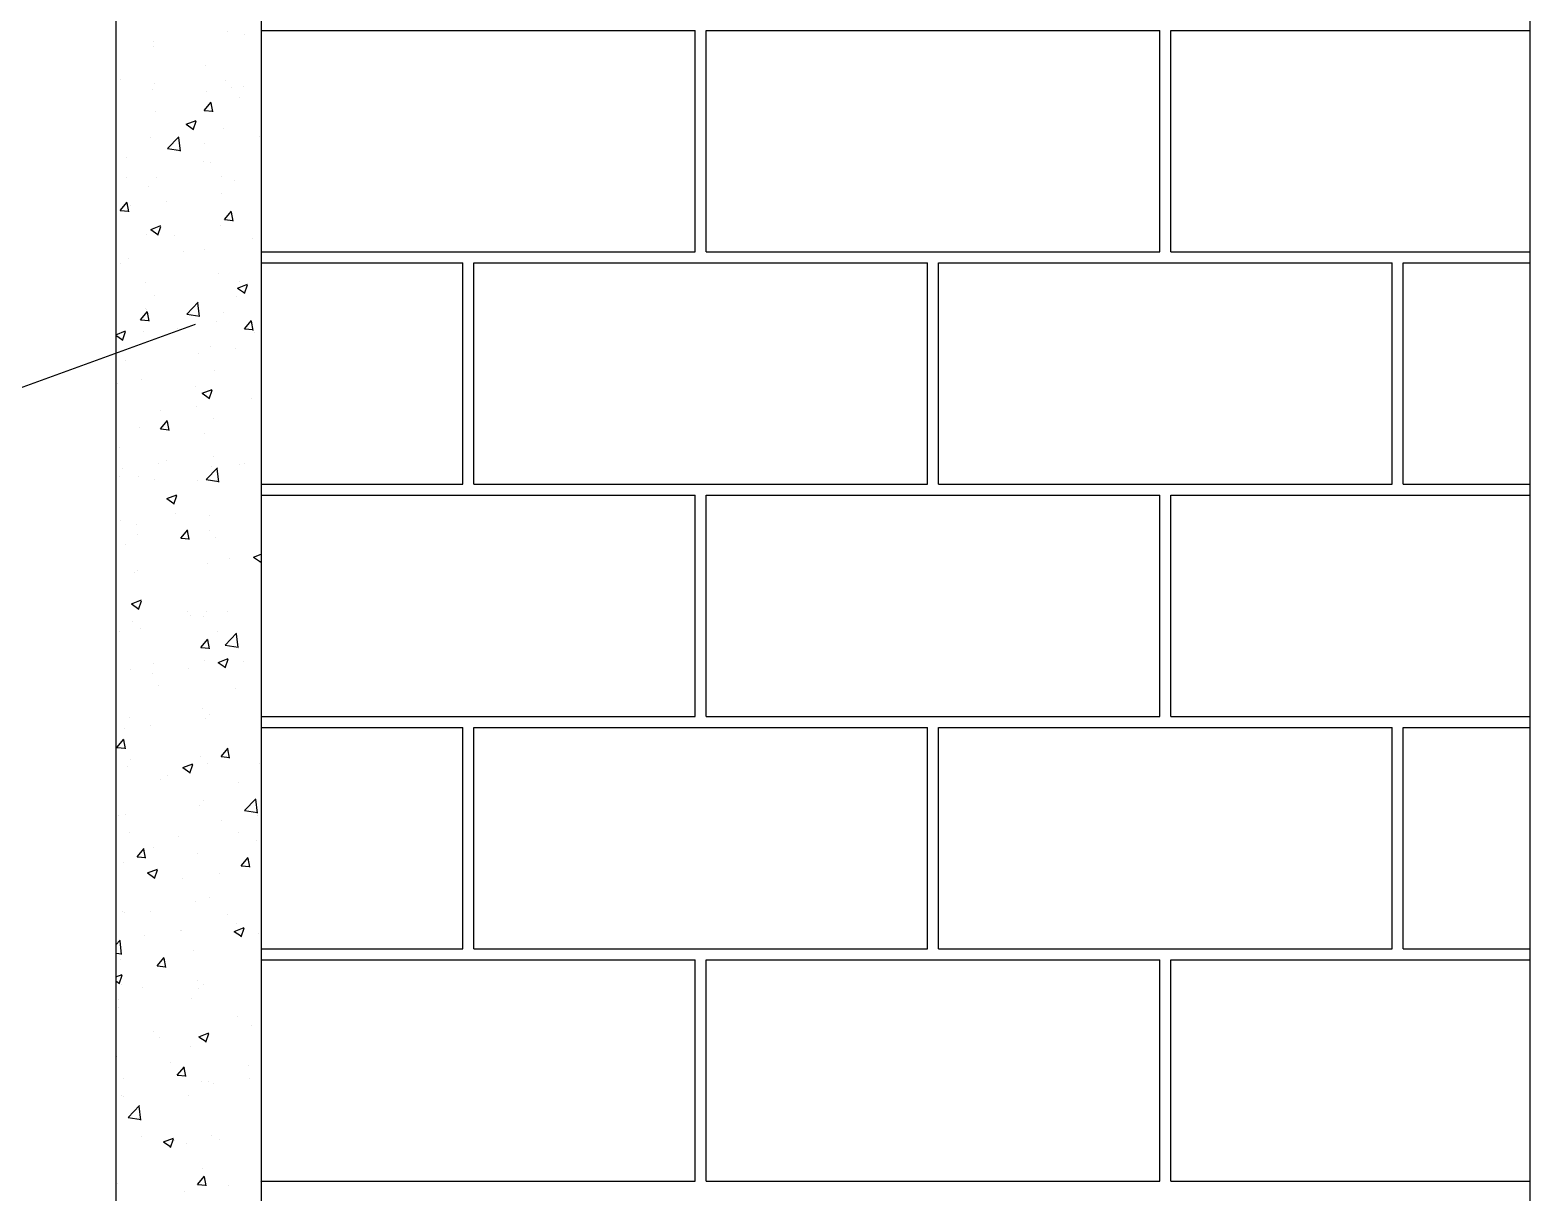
# Model space of a CAD drawing. Header units: metres. Extents: x 2267204 to 2267561, y 3771 to 3959.
# Drawn here: x 2267523.67 to 2267524.868, y 3940.168 to 3941.097 of the extents above; entities that cross this region are included whole.
import ezdxf

# ---------------------------------------------------------------- set-up
doc = ezdxf.new("R2010")
doc.units = ezdxf.units.M
doc.header["$LTSCALE"] = 3.5
doc.header["$MEASUREMENT"] = 0
doc.layers.get('0').update_dxf_attribs({"linetype": 'CONTINUOUS'})

# ---------------------------------------------------------------- blocks, each defined once
blk = doc.blocks.new('A$C267C1C9C')
for p, q in [((4990.573, 2436.658), (4990.573, 2614.691)), ((4946.103, 2586.09), (4946.103, 2458.231)), ((4950.669, 2586.09), (4950.669, 2458.231)), ((4947.301, 2562.278), (4947.301, 2562.278)), ((4949.607, 2562.571), (4949.607, 2562.571)), ((4950.163, 2562.501), (4950.163, 2562.501)), ((4950.669, 2562.613), (4964.322, 2562.613)), ((4964.322, 2555.649), (4964.322, 2562.613)), ((4964.665, 2555.649), (4964.665, 2562.613)), ((4964.665, 2562.613), (4978.934, 2562.613)), ((4978.934, 2555.649), (4978.934, 2562.613)), ((4979.277, 2555.649), (4979.277, 2562.613)), ((4979.277, 2562.613), (4990.573, 2562.613)), ((4947.279, 2562.122), (4947.279, 2562.122)), ((4948.913, 2561.518), (4948.913, 2561.518)), ((4946.25, 2561.061), (4946.25, 2561.061)), ((4947.316, 2560.936), (4947.316, 2560.936)), ((4949.552, 2561.051), (4949.552, 2561.051)), ((4949.754, 2560.833), (4949.754, 2560.833)), ((4950.105, 2560.851), (4950.105, 2560.851)), ((4947.245, 2560.758), (4947.245, 2560.758)), ((4948.886, 2560.099), (4949.106, 2560.361)), ((4948.961, 2560.7), (4948.961, 2560.7)), ((4949.155, 2560.053), (4949.102, 2560.339)), ((4950.007, 2560.516), (4950.007, 2560.516)), ((4947.344, 2560.059), (4947.344, 2560.059)), ((4948.886, 2560.099), (4949.159, 2560.075)), ((4948.312, 2559.664), (4948.632, 2559.786)), ((4948.312, 2559.664), (4948.539, 2559.51)), ((4948.535, 2559.488), (4948.628, 2559.764)), ((4949.496, 2559.53), (4949.496, 2559.53)), ((4947.19, 2559.238), (4947.19, 2559.238)), ((4947.73, 2558.898), (4948.085, 2559.269)), ((4947.73, 2558.898), (4948.136, 2558.835)), ((4947.76, 2558.899), (4947.76, 2558.899)), ((4948.132, 2558.817), (4948.081, 2559.251)), ((4948.903, 2559.05), (4948.903, 2559.05)), ((4950.633, 2559.278), (4950.633, 2559.278)), ((4946.427, 2558.603), (4946.427, 2558.603)), ((4948.864, 2558.5), (4948.864, 2558.5)), ((4949.088, 2558.461), (4949.088, 2558.461)), ((4946.425, 2558.003), (4946.425, 2558.003)), ((4947.39, 2557.989), (4947.39, 2557.989)), ((4949.441, 2558.01), (4949.441, 2558.01)), ((4947.134, 2557.718), (4947.134, 2557.718)), ((4949.431, 2557.477), (4949.431, 2557.477)), ((4949.827, 2557.886), (4949.827, 2557.886)), ((4946.244, 2556.951), (4946.464, 2557.213)), ((4946.513, 2556.905), (4946.46, 2557.191)), ((4946.559, 2557.098), (4946.559, 2557.098)), ((4947.702, 2557.249), (4947.702, 2557.249)), ((4946.244, 2556.951), (4946.517, 2556.927)), ((4949.519, 2556.664), (4949.739, 2556.927)), ((4949.519, 2556.664), (4949.792, 2556.64)), ((4949.788, 2556.618), (4949.736, 2556.904)), ((4947.079, 2556.198), (4947.079, 2556.198)), ((4947.201, 2556.352), (4947.521, 2556.475)), ((4947.201, 2556.352), (4947.428, 2556.199)), ((4947.424, 2556.177), (4947.517, 2556.453)), ((4947.956, 2556.179), (4947.956, 2556.179)), ((4949.385, 2556.49), (4949.385, 2556.49)), ((4950.393, 2556.076), (4950.393, 2556.076)), ((4948.23, 2555.675), (4948.23, 2555.675)), ((4948.899, 2555.736), (4948.899, 2555.736)), ((4950.669, 2555.649), (4964.322, 2555.649)), ((4964.665, 2555.649), (4978.934, 2555.649)), ((4979.277, 2555.649), (4990.573, 2555.649)), ((4946.236, 2555.279), (4946.236, 2555.279)), ((4946.501, 2555.448), (4946.501, 2555.448)), ((4950.669, 2555.307), (4957.016, 2555.307)), ((4957.016, 2548.343), (4957.016, 2555.307)), ((4957.358, 2555.307), (4971.628, 2555.307)), ((4957.358, 2548.343), (4957.358, 2555.307)), ((4971.628, 2548.343), (4971.628, 2555.307)), ((4971.971, 2555.307), (4986.241, 2555.307)), ((4971.971, 2548.343), (4971.971, 2555.307)), ((4986.241, 2548.343), (4986.241, 2555.307)), ((4986.583, 2555.307), (4990.573, 2555.307)), ((4986.583, 2548.343), (4986.583, 2555.307)), ((4947.023, 2554.678), (4947.023, 2554.678)), ((4949.33, 2554.97), (4949.33, 2554.97)), ((4949.993, 2554.733), (4949.993, 2554.733)), ((4947.33, 2554.276), (4947.33, 2554.276)), ((4949.913, 2554.254), (4949.913, 2554.254)), ((4949.927, 2554.514), (4950.246, 2554.637)), ((4949.927, 2554.514), (4950.154, 2554.361)), ((4950.15, 2554.338), (4950.243, 2554.614)), ((4946.878, 2553.516), (4947.098, 2553.778)), ((4947.029, 2553.874), (4947.029, 2553.874)), ((4947.067, 2553.845), (4947.067, 2553.845)), ((4947.147, 2553.47), (4947.094, 2553.756)), ((4948.335, 2553.694), (4948.691, 2554.065)), ((4948.335, 2553.694), (4948.741, 2553.631)), ((4948.737, 2553.613), (4948.687, 2554.047)), ((4949.504, 2553.742), (4949.504, 2553.742)), ((4932.177, 2547.414), (4948.613, 2553.38)), ((4946.878, 2553.516), (4947.15, 2553.492)), ((4948.029, 2553.232), (4948.029, 2553.232)), ((4949.274, 2553.45), (4949.274, 2553.45)), ((4950.153, 2553.23), (4950.373, 2553.492)), ((4950.153, 2553.23), (4950.426, 2553.206)), ((4950.422, 2553.183), (4950.369, 2553.47)), ((4946.103, 2553.046), (4946.41, 2553.164)), ((4946.103, 2553.032), (4946.317, 2552.888)), ((4946.313, 2552.866), (4946.406, 2553.142)), ((4946.968, 2553.158), (4946.968, 2553.158)), ((4950.467, 2553.129), (4950.467, 2553.129)), ((4948.711, 2552.453), (4948.711, 2552.453)), ((4949.074, 2552.678), (4949.074, 2552.678)), ((4949.855, 2552.604), (4949.855, 2552.604)), ((4946.411, 2552.221), (4946.411, 2552.221)), ((4949.218, 2551.93), (4949.218, 2551.93)), ((4946.158, 2551.524), (4946.158, 2551.524)), ((4946.912, 2551.638), (4946.912, 2551.638)), ((4948.596, 2551.421), (4948.596, 2551.421)), ((4948.816, 2551.202), (4949.135, 2551.325)), ((4948.816, 2551.202), (4949.043, 2551.049)), ((4949.039, 2551.027), (4949.131, 2551.303)), ((4950.383, 2551.03), (4950.383, 2551.03)), ((4947.51, 2550.652), (4947.51, 2550.652)), ((4948.653, 2550.803), (4948.653, 2550.803)), ((4949.163, 2550.41), (4949.163, 2550.41)), ((4946.856, 2550.117), (4946.856, 2550.117)), ((4947.511, 2550.081), (4947.731, 2550.344)), ((4947.511, 2550.081), (4947.784, 2550.057)), ((4947.78, 2550.035), (4947.728, 2550.321)), ((4948.886, 2549.954), (4948.886, 2549.954)), ((4946.223, 2549.497), (4946.223, 2549.497)), ((4947.452, 2549.002), (4947.452, 2549.002)), ((4947.707, 2549.088), (4947.707, 2549.088)), ((4949.182, 2549.229), (4949.182, 2549.229)), ((4950.144, 2548.985), (4950.144, 2548.985)), ((4946.232, 2548.577), (4946.232, 2548.577)), ((4946.309, 2548.851), (4946.309, 2548.851)), ((4946.801, 2548.597), (4946.801, 2548.597)), ((4948.941, 2548.49), (4949.296, 2548.861)), ((4949.107, 2548.89), (4949.107, 2548.89)), ((4949.343, 2548.409), (4949.292, 2548.843)), ((4949.98, 2548.951), (4949.98, 2548.951)), ((4947.317, 2548.494), (4947.317, 2548.494)), ((4948.669, 2548.474), (4948.669, 2548.474)), ((4948.941, 2548.49), (4949.347, 2548.427)), ((4950.669, 2548.343), (4957.016, 2548.343)), ((4957.358, 2548.343), (4971.628, 2548.343)), ((4971.971, 2548.343), (4986.241, 2548.343)), ((4986.583, 2548.343), (4990.573, 2548.343)), ((4947.704, 2547.891), (4948.024, 2548.014)), ((4947.704, 2547.891), (4947.932, 2547.738)), ((4947.928, 2547.716), (4948.02, 2547.992)), ((4950.669, 2548), (4964.322, 2548)), ((4964.322, 2541.037), (4964.322, 2548)), ((4964.665, 2548), (4978.934, 2548)), ((4964.665, 2541.037), (4964.665, 2548)), ((4978.934, 2541.037), (4978.934, 2548)), ((4979.277, 2548), (4990.573, 2548)), ((4979.277, 2541.037), (4979.277, 2548)), ((4946.251, 2547.201), (4946.251, 2547.201)), ((4947.98, 2547.428), (4947.98, 2547.428)), ((4949.052, 2547.37), (4949.052, 2547.37)), ((4946.745, 2547.077), (4946.745, 2547.077)), ((4946.798, 2546.767), (4946.798, 2546.767)), ((4948.145, 2546.646), (4948.365, 2546.909)), ((4948.145, 2546.646), (4948.418, 2546.623)), ((4948.414, 2546.6), (4948.361, 2546.887)), ((4949.061, 2546.896), (4949.061, 2546.896)), ((4949.236, 2546.664), (4949.236, 2546.664)), ((4946.398, 2546.439), (4946.398, 2546.439)), ((4948.996, 2545.849), (4948.996, 2545.849)), ((4949.663, 2546.007), (4949.663, 2546.007)), ((4950.43, 2546.053), (4950.669, 2546.145)), ((4950.43, 2546.053), (4950.657, 2545.899)), ((4950.654, 2545.877), (4950.669, 2545.925)), ((4946.69, 2545.557), (4946.69, 2545.557)), ((4946.779, 2545.627), (4946.779, 2545.627)), ((4946.593, 2544.58), (4946.913, 2544.703)), ((4946.593, 2544.58), (4946.821, 2544.427)), ((4946.817, 2544.404), (4946.909, 2544.68)), ((4948.346, 2544.33), (4948.346, 2544.33)), ((4948.941, 2544.329), (4948.941, 2544.329)), ((4949.605, 2544.356), (4949.605, 2544.356)), ((4946.634, 2544.037), (4946.634, 2544.037)), ((4946.872, 2543.82), (4946.872, 2543.82)), ((4948.462, 2544.206), (4948.462, 2544.206)), ((4948.872, 2544.171), (4948.872, 2544.171)), ((4946.209, 2543.714), (4946.209, 2543.714)), ((4948.778, 2543.212), (4948.998, 2543.474)), ((4949.047, 2543.166), (4948.995, 2543.452)), ((4949.309, 2543.717), (4949.309, 2543.717)), ((4949.546, 2543.286), (4949.902, 2543.657)), ((4949.948, 2543.205), (4949.898, 2543.639)), ((4948.778, 2543.212), (4949.051, 2543.188)), ((4949.319, 2542.741), (4949.639, 2542.864)), ((4949.546, 2543.286), (4949.952, 2543.223)), ((4949.966, 2543.169), (4949.966, 2543.169)), ((4946.579, 2542.517), (4946.579, 2542.517)), ((4947.26, 2542.405), (4947.26, 2542.405)), ((4947.303, 2542.712), (4947.303, 2542.712)), ((4948.403, 2542.555), (4948.403, 2542.555)), ((4948.885, 2542.809), (4948.885, 2542.809)), ((4949.319, 2542.741), (4949.546, 2542.588)), ((4949.542, 2542.566), (4949.635, 2542.842)), ((4950.133, 2542.783), (4950.133, 2542.783)), ((4947.438, 2542.009), (4947.438, 2542.009)), ((4949.876, 2541.906), (4949.876, 2541.906)), ((4946.523, 2540.997), (4946.523, 2540.997)), ((4948.83, 2541.289), (4948.83, 2541.289)), ((4948.932, 2540.982), (4948.932, 2540.982)), ((4949.047, 2541.114), (4949.047, 2541.114)), ((4950.669, 2541.037), (4964.322, 2541.037)), ((4964.665, 2541.037), (4978.934, 2541.037)), ((4979.277, 2541.037), (4990.573, 2541.037)), ((4946.384, 2540.656), (4946.384, 2540.656)), ((4947.202, 2540.754), (4947.202, 2540.754)), ((4950.669, 2540.694), (4957.016, 2540.694)), ((4957.016, 2533.731), (4957.016, 2540.694)), ((4957.358, 2540.694), (4971.628, 2540.694)), ((4957.358, 2533.731), (4957.358, 2540.694)), ((4971.628, 2533.731), (4971.628, 2540.694)), ((4971.971, 2540.694), (4986.241, 2540.694)), ((4971.971, 2533.731), (4971.971, 2540.694)), ((4986.241, 2533.731), (4986.241, 2540.694)), ((4986.583, 2540.694), (4990.573, 2540.694)), ((4986.583, 2533.731), (4986.583, 2540.694)), ((4946.137, 2540.063), (4946.357, 2540.326)), ((4946.137, 2540.063), (4946.41, 2540.04)), ((4946.406, 2540.017), (4946.353, 2540.303)), ((4949.412, 2539.777), (4949.632, 2540.039)), ((4949.681, 2539.731), (4949.628, 2540.017)), ((4946.549, 2539.676), (4946.549, 2539.676)), ((4948.208, 2539.43), (4948.528, 2539.553)), ((4948.774, 2539.769), (4948.774, 2539.769)), ((4948.986, 2539.573), (4948.986, 2539.573)), ((4949.412, 2539.777), (4949.685, 2539.753)), ((4950.614, 2539.561), (4950.614, 2539.561)), ((4946.468, 2539.477), (4946.468, 2539.477)), ((4947.73, 2539.181), (4947.73, 2539.181)), ((4948.208, 2539.43), (4948.435, 2539.277)), ((4948.431, 2539.255), (4948.524, 2539.531)), ((4947.512, 2539.062), (4947.512, 2539.062)), ((4949.949, 2538.959), (4949.949, 2538.959)), ((4948.719, 2538.249), (4948.719, 2538.249)), ((4948.859, 2538.389), (4948.859, 2538.389)), ((4950.151, 2538.082), (4950.507, 2538.453)), ((4950.553, 2538.001), (4950.503, 2538.435)), ((4946.196, 2537.932), (4946.196, 2537.932)), ((4946.412, 2537.956), (4946.412, 2537.956)), ((4949.413, 2537.76), (4949.413, 2537.76)), ((4950.151, 2538.082), (4950.557, 2538.019)), ((4950.556, 2537.91), (4950.556, 2537.91)), ((4946.529, 2537.38), (4946.529, 2537.38)), ((4948.078, 2537.252), (4948.078, 2537.252)), ((4949.953, 2537.386), (4949.953, 2537.386)), ((4946.77, 2536.629), (4946.99, 2536.891)), ((4947.039, 2536.582), (4946.987, 2536.869)), ((4947.29, 2536.929), (4947.29, 2536.929)), ((4948.663, 2536.729), (4948.663, 2536.729)), ((4950.516, 2537.149), (4950.516, 2537.149)), ((4946.357, 2536.436), (4946.357, 2536.436)), ((4946.77, 2536.629), (4947.043, 2536.605)), ((4947.097, 2536.119), (4947.417, 2536.241)), ((4950.045, 2536.342), (4950.266, 2536.604)), ((4950.045, 2536.342), (4950.318, 2536.318)), ((4950.315, 2536.296), (4950.262, 2536.582)), ((4947.097, 2536.119), (4947.324, 2535.966)), ((4947.32, 2535.943), (4947.413, 2536.219)), ((4948.212, 2535.958), (4948.212, 2535.958)), ((4949.355, 2536.109), (4949.355, 2536.109)), ((4949.034, 2535.331), (4949.034, 2535.331)), ((4946.301, 2534.916), (4946.301, 2534.916)), ((4946.371, 2534.874), (4946.371, 2534.874)), ((4947.189, 2534.918), (4947.189, 2534.918)), ((4948.608, 2535.209), (4948.608, 2535.209)), ((4949.626, 2534.815), (4949.626, 2534.815)), ((4949.823, 2534.28), (4950.142, 2534.403)), ((4949.883, 2534.536), (4949.883, 2534.536)), ((4950.046, 2534.105), (4950.139, 2534.381)), ((4946.103, 2533.863), (4946.239, 2534.005)), ((4946.285, 2533.553), (4946.235, 2533.987)), ((4947.01, 2534.157), (4947.01, 2534.157)), ((4948.151, 2534.305), (4948.151, 2534.305)), ((4948.154, 2534.308), (4948.154, 2534.308)), ((4949.823, 2534.28), (4950.05, 2534.127)), ((4950.589, 2534.202), (4950.589, 2534.202)), ((4946.103, 2533.6), (4946.289, 2533.571)), ((4947.404, 2533.194), (4947.624, 2533.456)), ((4947.673, 2533.148), (4947.62, 2533.434)), ((4948.552, 2533.688), (4948.552, 2533.688)), ((4950.669, 2533.731), (4957.016, 2533.731)), ((4957.358, 2533.731), (4971.628, 2533.731)), ((4971.971, 2533.731), (4986.241, 2533.731)), ((4986.583, 2533.731), (4990.573, 2533.731)), ((4946.246, 2533.396), (4946.246, 2533.396)), ((4947.404, 2533.194), (4947.677, 2533.17)), ((4950.669, 2533.388), (4964.322, 2533.388)), ((4964.322, 2526.424), (4964.322, 2533.388)), ((4964.665, 2533.388), (4978.934, 2533.388)), ((4964.665, 2526.424), (4964.665, 2533.388)), ((4978.934, 2526.424), (4978.934, 2533.388)), ((4979.277, 2533.388), (4990.573, 2533.388)), ((4979.277, 2526.424), (4979.277, 2533.388)), ((4946.103, 2532.852), (4946.306, 2532.93)), ((4946.103, 2532.728), (4946.213, 2532.654)), ((4946.209, 2532.632), (4946.302, 2532.908)), ((4946.28, 2532.597), (4946.28, 2532.597)), ((4946.952, 2532.507), (4946.952, 2532.507)), ((4948.682, 2532.735), (4948.682, 2532.735)), ((4948.718, 2532.494), (4948.718, 2532.494)), ((4948.845, 2532.607), (4948.845, 2532.607)), ((4946.182, 2532.149), (4946.182, 2532.149)), ((4948.497, 2532.168), (4948.497, 2532.168)), ((4946.19, 2531.876), (4946.19, 2531.876)), ((4949.939, 2531.604), (4949.939, 2531.604)), ((4947.276, 2531.147), (4947.276, 2531.147)), ((4948.712, 2530.969), (4949.031, 2531.092)), ((4948.935, 2530.793), (4949.028, 2531.069)), ((4950.364, 2531.313), (4950.364, 2531.313)), ((4947.48, 2530.934), (4947.48, 2530.934)), ((4948.441, 2530.648), (4948.441, 2530.648)), ((4948.712, 2530.969), (4948.939, 2530.816)), ((4946.135, 2530.356), (4946.135, 2530.356)), ((4947.829, 2530.161), (4947.829, 2530.161)), ((4946.354, 2529.65), (4946.354, 2529.65)), ((4948.037, 2529.759), (4948.258, 2530.021)), ((4948.037, 2529.759), (4948.31, 2529.735)), ((4948.307, 2529.713), (4948.254, 2529.999)), ((4950.266, 2530.058), (4950.266, 2530.058)), ((4950.306, 2529.663), (4950.306, 2529.663)), ((4948.791, 2529.547), (4948.791, 2529.547)), ((4949.02, 2529.549), (4949.02, 2529.549)), ((4949.163, 2529.512), (4949.163, 2529.512)), ((4946.279, 2529.133), (4946.279, 2529.133)), ((4946.357, 2529.092), (4946.357, 2529.092)), ((4946.489, 2528.43), (4946.844, 2528.8)), ((4946.891, 2528.349), (4946.84, 2528.783)), ((4948.386, 2529.128), (4948.386, 2529.128)), ((4946.489, 2528.43), (4946.895, 2528.367)), ((4946.92, 2527.839), (4946.92, 2527.839)), ((4947.601, 2527.658), (4947.92, 2527.78)), ((4947.824, 2527.482), (4947.916, 2527.758)), ((4949.105, 2527.862), (4949.105, 2527.862)), ((4947.601, 2527.658), (4947.828, 2527.504)), ((4947.962, 2527.711), (4947.962, 2527.711)), ((4948.33, 2527.608), (4948.33, 2527.608)), ((4949.358, 2527.736), (4949.358, 2527.736)), ((4948.832, 2526.824), (4948.832, 2526.824)), ((4946.169, 2526.367), (4946.169, 2526.367)), ((4948.671, 2526.324), (4948.891, 2526.587)), ((4948.94, 2526.278), (4948.887, 2526.564)), ((4950.646, 2526.43), (4950.646, 2526.43)), ((4950.669, 2526.424), (4964.322, 2526.424)), ((4964.665, 2526.424), (4978.934, 2526.424)), ((4979.277, 2526.424), (4990.573, 2526.424)), ((4948.275, 2526.088), (4948.275, 2526.088)), ((4948.671, 2526.324), (4948.944, 2526.3)), ((4949.633, 2526.288), (4949.633, 2526.288))]:
    blk.add_line(p, q)

msp = doc.modelspace()

# ---------------------------------------------------------------- block references
at = {"ltscale": 400, "xscale": 0.0254007739713416, "yscale": 0.0254007739713416, "zscale": 0.0254007739713416}
msp.add_blockref('A$C267C1C9C', (2267398.10333, 3876.00377), dxfattribs=at)

doc.saveas('drawing.dxf')
